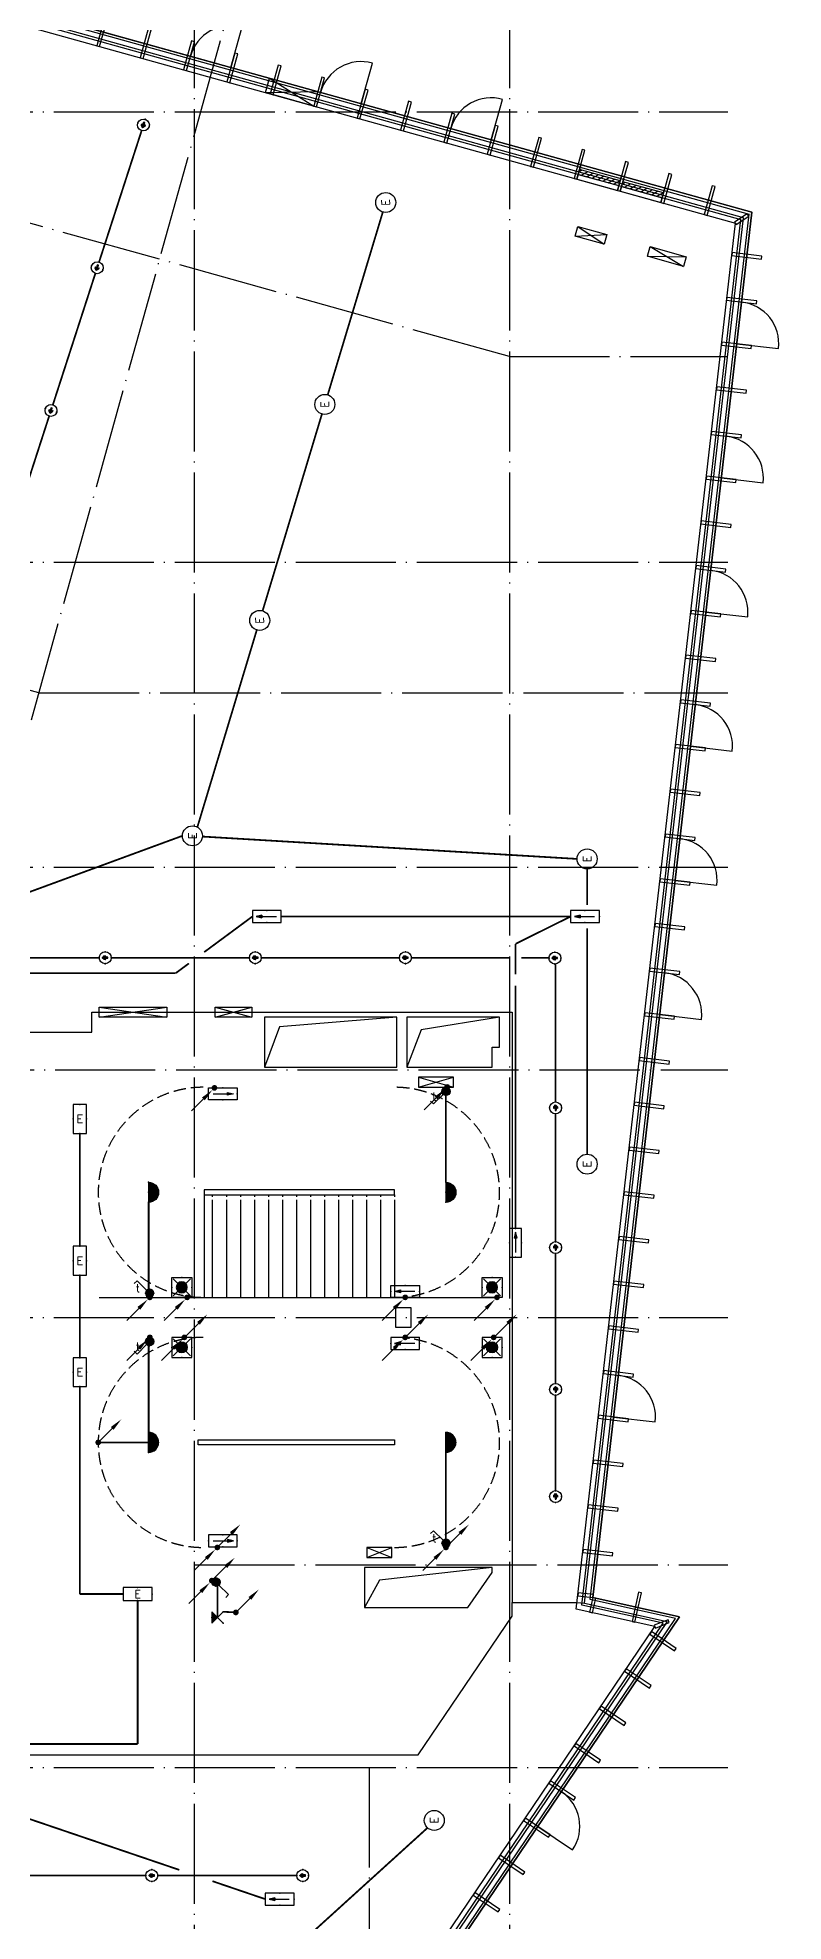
# Model space of a CAD drawing. Extents: x -288892 to 250096, y -100054 to 404668.
# Drawn here: x 106470 to 121370, y 182824 to 220486 of the extents above; entities that cross this region are included whole.
import ezdxf
from ezdxf.enums import TextEntityAlignment as Align
from ezdxf.xclip import XClip

# ---------------------------------------------------------------- set-up
doc = ezdxf.new("R2010")
doc.units = 0
doc.header["$LTSCALE"] = 1000
doc.header["$MEASUREMENT"] = 0
for name, pattern in [('104-14# 核心筒$0$DASH', [0.35, 0.25, -0.1]), ('104-14# 核心筒$0$DOTE', [2.42, 2, -0.2, 0.02, -0.2]), ('DASH', [0.35, 0.25, -0.1])]:
    doc.linetypes.add(name, pattern=pattern)
doc.layers.get('0').update_dxf_attribs({"linetype": 'CONTINUOUS'})
doc.layers.add('104-14# 核心筒$0$04-不打印_辅助线', color=165, linetype='CONTINUOUS', plot=False)
for name, color, linetype in [('104-14# 核心筒$0$A-C_玻璃幕墙', 140, 'CONTINUOUS'), ('104-14# 核心筒$0$A-E_电梯', 171, 'CONTINUOUS'), ('104-14# 核心筒$0$A_AXIS-轴线', 36, '104-14# 核心筒$0$DOTE'), ('104-14# 核心筒$0$DUCT-新风管立管', 3, 'CONTINUOUS'), ('104-14# 核心筒$0$s-colu', 40, 'CONTINUOUS'), ('14#楼幕墙$0$A-C_玻璃幕墙', 140, 'CONTINUOUS'), ('14#楼幕墙$0$A-C_窗', 140, 'CONTINUOUS'), ('EQUIP-照明', 3, 'CONTINUOUS'), ('LWIRE', 4, 'CONTINUOUS'), ('TEL_TEXT', 3, 'CONTINUOUS'), ('WIRE-应急', 2, 'DASH'), ('WIRE-照明', 1, 'CONTINUOUS'), ('X-104 14#平面$0$A-C_玻璃幕墙', 140, 'CONTINUOUS'), ('X-104 14#平面$0$A-C_窗', 140, 'CONTINUOUS'), ('X-104 14#平面$0$A-TECH_暖通', 6, 'CONTINUOUS'), ('X-104 14#平面$0$DUCT-新风管立管', 3, 'CONTINUOUS')]:
    doc.layers.add(name, color=color, linetype=linetype)
doc.layers.add('X-104 14#平面$0$000套内', color=226, linetype='CONTINUOUS', lineweight=30)
doc.styles.add('_TEL_DIM', font='SIMPLEX', dxfattribs={"width": 0.8, "height": 3.5, "bigfont": 'HZTXT'})
doc.styles.get("Standard").update_dxf_attribs({"font": 'gbenor.shx', "bigfont": 'gbcbig.shx'})

# ---------------------------------------------------------------- blocks, each defined once
blk = doc.blocks.new('14#楼幕墙$0$A$C103B1A8E')
blk.add_lwpolyline([(0, 0), (60, 0), (60, 600), (0, 600)], close=True)
blk = doc.blocks.new('14#楼幕墙$0$A$C678332E3')
blk.add_lwpolyline([(0, 0), (60, 0), (60, 300), (0, 300)], close=True)
blk = doc.blocks.new('14#楼幕墙$0$A$C140B3602')
for name, p, rotation in [('14#楼幕墙$0$A$C103B1A8E', (91274, 40092), 163.4518973651107), ('14#楼幕墙$0$A$C103B1A8E', (92136, 39836), 163.4518973651107), ('14#楼幕墙$0$A$C103B1A8E', (92999, 39580), 163.4518973651107), ('14#楼幕墙$0$A$C103B1A8E', (93862, 39323), 163.4518973651107), ('14#楼幕墙$0$A$C103B1A8E', (94724, 39067), 163.4518973651107), ('14#楼幕墙$0$A$C103B1A8E', (95587, 38811), 163.4518973651107), ('14#楼幕墙$0$A$C103B1A8E', (96450, 38554), 163.4518973651107), ('14#楼幕墙$0$A$C103B1A8E', (97313, 38298), 163.4518973651107), ('14#楼幕墙$0$A$C103B1A8E', (98175, 38042), 163.4518973651107), ('14#楼幕墙$0$A$C103B1A8E', (99038, 37785), 163.4518973651107), ('14#楼幕墙$0$A$C103B1A8E', (99901, 37529), 163.4518973651107), ('14#楼幕墙$0$A$C103B1A8E', (100764, 37273), 163.4518973651107), ('14#楼幕墙$0$A$C103B1A8E', (101626, 37016), 163.4518973651107), ('14#楼幕墙$0$A$C103B1A8E', (102489, 36760), 163.4518973651107), ('14#楼幕墙$0$A$C103B1A8E', (103352, 36504), 163.4518973651107), ('14#楼幕墙$0$A$C678332E3', (103729, 35786), 302.9519313582247), ('14#楼幕墙$0$A$C103B1A8E', (104255, 35038), 82.45189736510383), ('14#楼幕墙$0$A$C103B1A8E', (104136, 34146), 82.45189736510383), ('14#楼幕墙$0$A$C103B1A8E', (104018, 33254), 82.45189736510383), ('14#楼幕墙$0$A$C103B1A8E', (103900, 32361), 82.45189736510383), ('14#楼幕墙$0$A$C103B1A8E', (103782, 31469), 82.45189736510383), ('14#楼幕墙$0$A$C103B1A8E', (103664, 30577), 82.45189736510383), ('14#楼幕墙$0$A$C103B1A8E', (103545, 29685), 82.45189736510383), ('14#楼幕墙$0$A$C103B1A8E', (103427, 28793), 82.45189736510383), ('14#楼幕墙$0$A$C103B1A8E', (103309, 27900), 82.45189736510383), ('14#楼幕墙$0$A$C103B1A8E', (103191, 27008), 82.45189736510383), ('14#楼幕墙$0$A$C103B1A8E', (103072, 26116), 82.45189736510383), ('14#楼幕墙$0$A$C103B1A8E', (102954, 25224), 82.45189736510383), ('14#楼幕墙$0$A$C103B1A8E', (102836, 24332), 82.45189736510383), ('14#楼幕墙$0$A$C103B1A8E', (102718, 23439), 82.45189736510383), ('14#楼幕墙$0$A$C103B1A8E', (102600, 22547), 82.45189736510383), ('14#楼幕墙$0$A$C103B1A8E', (102481, 21655), 82.45189736510383), ('14#楼幕墙$0$A$C103B1A8E', (102363, 20763), 82.45189736510383), ('14#楼幕墙$0$A$C103B1A8E', (102245, 19871), 82.45189736510383), ('14#楼幕墙$0$A$C103B1A8E', (102127, 18978), 82.45189736510383), ('14#楼幕墙$0$A$C103B1A8E', (102008, 18086), 82.45189736510383), ('14#楼幕墙$0$A$C103B1A8E', (101890, 17194), 82.45189736510383), ('14#楼幕墙$0$A$C103B1A8E', (101772, 16302), 82.45189736510383), ('14#楼幕墙$0$A$C103B1A8E', (101654, 15410), 82.45189736510383), ('14#楼幕墙$0$A$C103B1A8E', (101536, 14517), 82.45189736510383), ('14#楼幕墙$0$A$C103B1A8E', (101417, 13625), 82.45189736510383), ('14#楼幕墙$0$A$C103B1A8E', (101299, 12733), 82.45189736510383), ('14#楼幕墙$0$A$C103B1A8E', (101181, 11841), 82.45189736510383), ('14#楼幕墙$0$A$C103B1A8E', (101063, 10949), 82.45189736510383), ('14#楼幕墙$0$A$C103B1A8E', (100944, 10056), 82.45189736510383), ('14#楼幕墙$0$A$C103B1A8E', (100826, 9164), 82.45189736510383), ('14#楼幕墙$0$A$C678332E3', (100125, 8440), 262.4518973647068), ('14#楼幕墙$0$A$C678332E3', (100344, 8049), 346.4518973651285), ('14#楼幕墙$0$A$C103B1A8E', (101389, 8415), 166.4518973650342), ('14#楼幕墙$0$A$C103B1A8E', (102031, 7245), 54.95189736508091), ('14#楼幕墙$0$A$C678332E3', (101633, 7764), 290.7018973650939), ('14#楼幕墙$0$A$C103B1A8E', (101515, 6508), 54.95189736508091), ('14#楼幕墙$0$A$C103B1A8E', (100998, 5771), 54.95189736508091), ('14#楼幕墙$0$A$C103B1A8E', (100481, 5035), 54.95189736508091), ('14#楼幕墙$0$A$C103B1A8E', (99964, 4298), 54.95189736508091), ('14#楼幕墙$0$A$C103B1A8E', (99447, 3561), 54.95189736508091), ('14#楼幕墙$0$A$C103B1A8E', (98930, 2824), 54.95189736508091), ('14#楼幕墙$0$A$C103B1A8E', (98414, 2087), 54.95189736508091)]:
    blk.add_blockref(name, p, dxfattribs=dict(rotation=rotation))
blk = doc.blocks.new('14#楼幕墙$0$A$C2CD63A88')
blk.add_lwpolyline([(0, 670), (0, -170)])
blk.add_arc((0, 670), 840, 270, 0)
blk = doc.blocks.new('14#楼幕墙')
at = {"layer": '14#楼幕墙$0$A-C_玻璃幕墙'}
for p, q in [((99427, 222925), (120742, 216995)), ((99462, 222863), (120687, 216958)), ((99566, 222679), (120524, 216848)), ((99636, 222556), (120415, 216774)), ((117508, 189261), (120687, 216958)), ((117563, 189300), (120742, 216995)), ((117234, 189066), (120415, 216774)), ((117344, 189144), (120524, 216848)), ((118802, 188717), (117234, 189066)), ((118967, 188783), (117344, 189144)), ((119215, 188882), (117508, 189261)), ((119297, 188914), (117563, 189300)), ((108911, 174079), (118802, 188717)), ((108961, 173976), (118967, 188783)), ((109037, 173820), (119215, 188882)), ((109062, 173768), (119297, 188914))]:
    blk.add_line(p, q, dxfattribs=at)
blk.add_lwpolyline([(120742, 216995), (99427, 222925), (92266, 197155), (62308, 195791), (62738, 196820), (22065, 195795), (17309, 179208), (53491, 179840), (52927, 177185), (83500, 178466), (82418, 175654), (109062, 173768), (119297, 188914), (117563, 189300)], close=True, dxfattribs=at)
at = {"layer": '14#楼幕墙$0$A-C_玻璃幕墙', "rotation": 1.000000000000248}
blk.add_blockref('14#楼幕墙$0$A$C140B3602', (17309, 179208), dxfattribs=at)
at = {"layer": '14#楼幕墙$0$A-C_窗'}
for p, rotation in [((110512, 220536), 164.4518973650736), ((113113, 219813), 164.4518973650736), ((115714, 219089), 164.4518973650736), ((121106, 214289), 83.45189736509042), ((120798, 211607), 83.45189736509042), ((120490, 208925), 83.45189736509042), ((120182, 206242), 83.45189736509042), ((119874, 203560), 83.45189736509042), ((119566, 200878), 83.45189736509042), ((118643, 192830), 83.45189736509042), ((117019, 184347), 55.95189736508349)]:
    blk.add_blockref('14#楼幕墙$0$A$C2CD63A88', p, dxfattribs=dict(at, rotation=rotation))
blk = doc.blocks.new('104-14# 核心筒')
at = {"layer": '104-14# 核心筒$0$04-不打印_辅助线', "linetype": '104-14# 核心筒$0$DASH'}
for centre, start, end in [((109780, 197400), 90, 270), ((113600, 197400), 270, 90), ((109780, 192400), 90, 270), ((113600, 192400), 270, 90)]:
    blk.add_arc(centre, 2100, start, end, dxfattribs=at)
at = {"layer": '104-14# 核心筒$0$A-C_玻璃幕墙'}
blk.add_lwpolyline([(82418, 175654), (83500, 178466), (52927, 177185), (53491, 179840), (17309, 179208), (22065, 195795), (62738, 196820), (62308, 195791), (92266, 197155), (99427, 222925), (120742, 216995), (117563, 189300), (119297, 188914), (109062, 173768), (82418, 175654)], dxfattribs=at)
at = {"layer": '104-14# 核心筒$0$A-E_电梯'}
for p, q in [((109800, 197350), (113600, 197350)), ((109800, 197350), (109800, 195300)), ((109960, 197350), (109960, 197310)), ((110240, 197350), (110240, 197310)), ((110520, 197350), (110520, 197310)), ((110800, 197350), (110800, 197310)), ((111080, 197350), (111080, 197310)), ((111360, 197350), (111360, 197310)), ((111640, 197350), (111640, 197310)), ((111920, 197350), (111920, 197310)), ((112200, 197350), (112200, 197310)), ((112480, 197350), (112480, 197310)), ((112760, 197350), (112760, 197310)), ((113040, 197350), (113040, 197310)), ((113320, 197350), (113320, 197310)), ((113600, 197350), (113600, 197310)), ((109960, 197250), (109960, 195300)), ((110240, 197250), (110240, 195300)), ((110520, 197250), (110520, 195300)), ((110800, 197250), (110800, 195300)), ((111080, 197250), (111080, 195300)), ((111360, 197250), (111360, 195300)), ((111640, 197250), (111640, 195300)), ((111920, 197250), (111920, 195300)), ((112200, 197250), (112200, 195300)), ((112480, 197250), (112480, 195300)), ((112760, 197250), (112760, 195300)), ((113040, 197250), (113040, 195300)), ((113320, 197250), (113320, 195300)), ((113600, 197250), (113600, 195300)), ((107700, 195300), (115600, 195300)), ((109950, 195300), (113600, 195300))]:
    blk.add_line(p, q, dxfattribs=at)
for points in [[(113600, 197450), (109800, 197450), (109800, 197350), (113600, 197350)], [(113600, 192350), (109680, 192350), (109680, 192450), (113600, 192450)]]:
    blk.add_lwpolyline(points, close=True, dxfattribs=at)
at = {"layer": '104-14# 核心筒$0$A_AXIS-轴线'}
for p, q in [((109600, 228734), (109600, 169655)), ((115900, 228734), (115900, 169655)), ((104400, 199850), (110517, 221836)), ((-9370, 219000), (120260, 219000)), ((115900, 214110), (99510, 218671)), ((-9370, 210000), (120260, 210000)), ((106496, 207385), (97097, 210000)), ((106496, 207385), (120260, 207385)), ((-9370, 203900), (120260, 203900)), ((104400, 199850), (120260, 199850)), ((-9370, 194900), (120260, 194900)), ((109600, 189950), (120260, 189950)), ((-9370, 185900), (120260, 185900)), ((113095, 185900), (113095, 169655))]:
    blk.add_line(p, q, dxfattribs=at)
blk.add_lwpolyline([(115900, 214110), (120260, 214110)], dxfattribs=at)
at = {"layer": '104-14# 核心筒$0$DUCT-新风管立管'}
blk.add_lwpolyline([(115550, 189900), (113000, 189900), (113000, 189100), (115068, 189100), (115550, 189796), (115550, 189900), (113298, 189645), (113000, 189100)], dxfattribs=at)
at = {"layer": '104-14# 核心筒$0$s-colu'}
blk.add_lwpolyline([(113630, 195100), (113930, 195100), (113930, 194700), (113630, 194700)], close=True, dxfattribs=at)
blk = doc.blocks.new('*U1768')
h = blk.add_hatch()
h.set_pattern_fill('ANSI31', color=256, scale=50)
h.set_pattern_definition([(45, (-55312.376, 120006.8), (-56.1266, 56.1266), [])])
h.paths.add_polyline_path([(-840, 100), (0, 100), (0, 200), (-840, 200)])
for points in [[(-840, 0), (0, 0), (0, 300), (-840, 300)], [(-840, 100), (0, 100), (0, 200), (-840, 200)]]:
    blk.add_lwpolyline(points, close=True)
blk = doc.blocks.new('*U1813')
blk.add_lwpolyline([(200, 0), (200, 1350), (0, 1350), (0, 0), (200, 0), (0, 1350), (0, 0), (200, 1350)])
blk = doc.blocks.new('*U1829')
blk.add_lwpolyline([(200, 0), (200, 730), (0, 730), (0, 0), (200, 0), (0, 730), (0, 0), (200, 730)])
blk = doc.blocks.new('*U1802')
blk.add_lwpolyline([(200, 0), (200, 600), (0, 600), (0, 0), (200, 0), (0, 600), (0, 0), (200, 600)])
blk = doc.blocks.new('*U1814')
blk.add_lwpolyline([(200, 0), (200, 750), (0, 750), (0, 0), (200, 0), (0, 750), (0, 0), (200, 750)])
blk = doc.blocks.new('*U1839')
blk.add_lwpolyline([(300, 0), (300, 1000), (0, 1000), (0, 0), (300, 0), (0, 1000), (0, 0), (300, 1000)])
blk = doc.blocks.new('*U1799')
blk.add_lwpolyline([(200, 0), (200, 500), (0, 500), (0, 0), (200, 0), (0, 500), (0, 0), (200, 500)])
blk = doc.blocks.new('*U1840')
blk.add_lwpolyline([(200, 0), (200, 700), (0, 700), (0, 0), (200, 0), (0, 700), (0, 0), (200, 700)])
blk = doc.blocks.new('X-104 14#平面$0$sdfjladfiididid')
at = {"layer": 'X-104 14#平面$0$A-TECH_暖通', "xscale": -1}
for name, p, rotation in [('*U1839', (111023, 219387), 254.4518973650902), ('*U1802', (117210, 216517), 254.4518973650902), ('*U1814', (118655, 216115), 254.4518973650902), ('*U1813', (107700, 200900), 270), ('*U1829', (110020, 200900, 3000), 270)]:
    blk.add_blockref(name, p, dxfattribs=dict(at, rotation=rotation))
at = {"layer": 'X-104 14#平面$0$A-TECH_暖通', "rotation": 270}
for name, p in [('*U1840', (114080, 199700)), ('*U1799', (113050, 190300))]:
    blk.add_blockref(name, p, dxfattribs=at)
blk = doc.blocks.new('X-104 14#平面')
blk.add_lwpolyline([(115068, 189100), (115550, 189796), (115550, 189900), (113000, 189900), (113000, 189100)], close=True)
at = {"layer": 'X-104 14#平面$0$000套内'}
for points in [[(115950, 189400), (115950, 189200), (117249, 189200), (117398, 189183), (120578, 216884), (99531, 222740), (92350, 196898), (92350, 194100), (95650, 194100), (95650, 199600), (104650, 199600), (104650, 200600), (107550, 200600), (107550, 201000), (115950, 201000)], [(84300, 196642), (84300, 186000), (92650, 186000), (92650, 186150), (114074, 186150), (115950, 188926), (115950, 189200), (117249, 189200), (117398, 189183), (119050, 188816), (108987, 173924), (82630, 175789), (83722, 178625), (59650, 177617), (59650, 196592), (62510, 196664), (62078, 195631)]]:
    blk.add_lwpolyline(points, close=True, dxfattribs=at)
at = {"layer": 'X-104 14#平面$0$A-C_玻璃幕墙'}
blk.add_lwpolyline([(82418, 175654), (83500, 178466), (52927, 177185), (53491, 179840), (17309, 179208), (22065, 195795), (62738, 196820), (62308, 195791), (92266, 197155), (99427, 222925), (120742, 216995), (117563, 189300), (119297, 188914), (109062, 173768), (82418, 175654)], dxfattribs=at)
at = {"layer": 'X-104 14#平面$0$DUCT-新风管立管'}
for points in [[(113650, 200900), (111000, 200900), (111000, 199900), (113650, 199900), (113650, 200900), (111302, 200712), (111000, 199900)], [(115700, 200900), (113850, 200900), (113850, 199900), (115550, 199900), (115550, 200300), (115700, 200300), (115700, 200900), (114132, 200650), (113850, 199900)]]:
    blk.add_lwpolyline(points, dxfattribs=at)
ref = blk.add_blockref('104-14# 核心筒', (0, 0))
XClip(ref).set_block_clipping_path([(-38664.3623821461, -25500), (139216.5485069363, 330900)])
for name in ['14#楼幕墙', 'X-104 14#平面$0$sdfjladfiididid']:
    blk.add_blockref(name, (0, 0))
at = {"layer": 'X-104 14#平面$0$A-C_窗', "rotation": 344.4518973650826}
for p in [(118055, 217431), (118922, 217189)]:
    blk.add_blockref('*U1768', p, dxfattribs=at)
blk = doc.blocks.new('$equip_U$00000189(HT0843)')
at = {"color": 2}
for p, q in [((-0.72, 0.66), (-0.72, 0)), ((0.72, 0.66), (-0.72, 0.66)), ((-0.72, 0), (0.72, 0)), ((0.72, 0), (0.72, 0.66))]:
    blk.add_line(p, q, dxfattribs=at)
at = {"color": 2, "const_width": 0.0125}
for points in [[(0.72, 0.66), (0.72, 0.66), (-0.72, 0.66)], [(-0.72, 0.66), (-0.72, 0)], [(-0.72, 0), (0.72, 0)], [(0.72, 0), (0.72, 0.66)]]:
    blk.add_lwpolyline(points, dxfattribs=at)
at = {"color": 2}
blk.add_lwpolyline([(-0.72, 0.66), (-0.72, 0)], dxfattribs=at)
for p in [(-0.72, 0.33), (0, 0.66), (0, 0), (0.72, 0.33)]:
    blk.add_point(p)
at = {"color": 7, "style": '_TEL_DIM'}
blk.add_attdef('$TEXT$', text='', height=0.4, dxfattribs=at).set_placement((0, 0.33), align=Align.MIDDLE_CENTER)
at = {"color": 7, "style": '_TEL_DIM', "flags": 1}
blk.add_attdef('A', text='', height=0.000025, dxfattribs=at).set_placement((0, 0), align=Align.MIDDLE_CENTER)
blk = doc.blocks.new('$equip$00001838')
blk.add_circle((0, 0), 0.5)
at = {"color": 7, "style": '_TEL_DIM'}
blk.add_attdef('$TEXT$', text='', height=0.4, dxfattribs=at).set_placement((0, 0), align=Align.MIDDLE_CENTER)
at = {"color": 7, "style": '_TEL_DIM', "flags": 1}
blk.add_attdef('A', text='', height=0.00002, dxfattribs=at).set_placement((0, 0), align=Align.MIDDLE_CENTER)
blk = doc.blocks.new('$equip$00002541')
blk.add_hatch(color=256).paths.add_polyline_path([(-0.24, 0.372), (-0.528, 0.3), (-0.24, 0.228)])
for p, q in [((-0.72, 0.6), (-0.72, 0)), ((0.72, 0.6), (-0.72, 0.6)), ((-0.72, 0), (0.72, 0)), ((-0.24, 0.372), (-0.528, 0.3)), ((-0.528, 0.3), (-0.24, 0.228)), ((-0.24, 0.372), (-0.24, 0.228)), ((0.72, 0), (0.72, 0.6))]:
    blk.add_line(p, q)
at = {"color": 7}
blk.add_line((-0.48, 0.3), (0.48, 0.3), dxfattribs=at)
at = {"const_width": 0.02}
blk.add_lwpolyline([(-0.72, 0.6), (-0.72, 0), (0.72, 0), (0.72, 0.6), (-0.72, 0.6), (-0.72, 0)], dxfattribs=at)
for p in [(-0.72, 0.3), (0, 0.6), (0, 0), (0.72, 0.3)]:
    blk.add_point(p)
at = {"color": 7, "style": '_TEL_DIM', "flags": 1}
blk.add_attdef('A', text='', height=0.00002, dxfattribs=at).set_placement((0, 0), align=Align.MIDDLE_CENTER)
blk = doc.blocks.new('$equip$00002540')
blk.add_hatch(color=256).paths.add_polyline_path([(0.24, 0.372), (0.24, 0.228), (0.528, 0.3)])
for p, q in [((-0.72, 0.6), (-0.72, 0)), ((0.72, 0.6), (-0.72, 0.6)), ((-0.72, 0), (0.72, 0)), ((0.24, 0.372), (0.24, 0.228)), ((0.528, 0.3), (0.24, 0.372)), ((0.24, 0.228), (0.528, 0.3)), ((0.72, 0), (0.72, 0.6))]:
    blk.add_line(p, q)
at = {"color": 7}
blk.add_line((-0.48, 0.3), (0.48, 0.3), dxfattribs=at)
at = {"const_width": 0.02}
blk.add_lwpolyline([(-0.72, 0.6), (-0.72, 0), (0.72, 0), (0.72, 0.6), (-0.72, 0.6), (-0.72, 0)], dxfattribs=at)
for p in [(-0.72, 0.3), (0, 0.6), (0, 0), (0.72, 0.3)]:
    blk.add_point(p)
at = {"color": 7, "style": '_TEL_DIM', "flags": 1}
blk.add_attdef('A', text='', height=0.00002, dxfattribs=at).set_placement((0, 0), align=Align.MIDDLE_CENTER)
blk = doc.blocks.new('$equip$00001168')
blk.add_line((-0.5, 0), (0.5, 0))
blk.add_arc((0, 0), 0.5, 180, 0)
for p in [(-0.5, 0), (0, 0), (0.5, 0), (0, -0.5)]:
    blk.add_point(p)
for points in [[(0.433, -0.25), (-0.433, -0.25), (0.5, 0), (-0.5, 0)], [(0.25, -0.433), (-0.25, -0.433), (0.433, -0.25), (-0.433, -0.25)], [(0, -0.5), (0, -0.5), (0.25, -0.433), (-0.25, -0.433)]]:
    blk.add_solid(points)
at = {"flags": 9}
blk.add_attdef('A', (0, 0), '', height=0.00002, dxfattribs=at)
blk = doc.blocks.new('$equip$00001822')
for p, q in [((0.147, 0.356), (0.625, 0.833)), ((0.625, 0.833), (0.766, 0.692))]:
    blk.add_line(p, q)
blk.add_circle((0, 0.208), 0.208)
for p in [(-0.208, 0.208), (-0.015, 0.001), (0, 0.417), (0.208, 0.208)]:
    blk.add_point(p)
for points in [[(-0.18, 0.313), (0.18, 0.313), (-0.208, 0.208), (0.208, 0.208)], [(-0.18, 0.104), (0.18, 0.104), (-0.208, 0.208), (0.208, 0.208)], [(-0.104, 0.389), (0.104, 0.389), (-0.18, 0.313), (0.18, 0.313)], [(-0.104, 0.028), (0.104, 0.028), (-0.18, 0.104), (0.18, 0.104)], [(0, 0.417), (0, 0.417), (-0.104, 0.389), (0.104, 0.389)], [(0, 0), (0, 0), (-0.104, 0.028), (0.104, 0.028)]]:
    blk.add_solid(points)
at = {"color": 7, "style": '_TEL_DIM'}
blk.add_attdef('$TEXT$', text='', height=0.4, dxfattribs=at).set_placement((0.581, 0.465), align=Align.MIDDLE_CENTER)
at = {"color": 7, "style": '_TEL_DIM', "flags": 1}
blk.add_attdef('A', text='', height=0.00002, dxfattribs=at).set_placement((0, 0), align=Align.MIDDLE_CENTER)
blk = doc.blocks.new('$equip$00002604')
blk.add_hatch(color=256).paths.add_polyline_path([(0.275, 0.5, 1), (-0.274, 0.5, 1)])
for p, q in [((-0.429, 0.929), (-0.194, 0.694)), ((-0.429, 0.071), (-0.194, 0.306)), ((0.194, 0.694), (0.429, 0.929)), ((0.194, 0.306), (0.429, 0.071))]:
    blk.add_line(p, q)
at = {"const_width": 0.02}
blk.add_lwpolyline([(-0.5, 1), (-0.5, 0), (0.5, 0), (0.5, 1), (-0.5, 1), (-0.5, 0)], dxfattribs=at)
blk.add_lwpolyline([(-0.5, 1), (-0.5, 0), (0.5, 0), (0.5, 1)], close=True)
blk.add_circle((0, 0.5), 0.275)
for p in [(0, 1), (-0.5, 0.5), (0, 0), (0.5, 0.5)]:
    blk.add_point(p)
at = {"color": 7, "style": '_TEL_DIM', "flags": 1}
blk.add_attdef('A', text='', height=0.000025, dxfattribs=at).set_placement((0, 0), align=Align.MIDDLE_CENTER)
blk = doc.blocks.new('$equip_U$00000292(HT0843)')
for p in [(0, 1), (-0.5, 0.5), (0.5, 0.5)]:
    blk.add_point(p)
blk.add_blockref('$equip$00002604', (0, 0))
at = {"color": 7, "style": '_TEL_DIM', "flags": 1}
for tag in ['A', 'REMARK']:
    blk.add_attdef(tag, text='', height=0.000025, dxfattribs=at).set_placement((0, 0), align=Align.MIDDLE_CENTER)
blk = doc.blocks.new('$TelecSys$00000081')
for p, q in [((0.104, 0.104), (0.104, 0.104)), ((-1.15, -1.15), (-0.55, -0.55)), ((-0.104, -0.104), (-0.104, -0.104))]:
    blk.add_line(p, q)
at = {"const_width": 0.142}
blk.add_lwpolyline([(0.071, 0, 1), (-0.071, 0, 1)], format="xyb", close=True, dxfattribs=at)
blk.add_solid([(-0.62, -0.48), (-0.48, -0.62), (-0.1, -0.1)])
at = {"width": 0.8, "flags": 9}
blk.add_attdef('A', (0, 0), '', height=0.00002, rotation=180, dxfattribs=at)
blk = doc.blocks.new('$TelecSys$00000079')
for p, q in [((0.7, 0.7), (0, 0)), ((0.104, 0.104), (0.104, 0.104)), ((-0.104, -0.104), (-0.104, -0.104))]:
    blk.add_line(p, q)
at = {"const_width": 0.142}
blk.add_lwpolyline([(-0.071, 0, 1), (0.071, 0, 1)], format="xyb", close=True, dxfattribs=at)
blk.add_solid([(0.63, 0.77), (0.77, 0.63), (1.15, 1.15)])
at = {"width": 0.8, "flags": 9}
blk.add_attdef('A', (0, 0), '', height=0.00002, dxfattribs=at)
blk = doc.blocks.new('$equip$00001154')
for p, q in [((0, 0.283), (0, -0.283)), ((0, 0.283), (0.566, -0.283)), ((0.566, 0.283), (0, -0.283))]:
    blk.add_line(p, q)
for p in [(0, 0.004), (0.283, 0), (0.566, 0.283), (0.566, -0.283)]:
    blk.add_point(p)
blk.add_solid([(0, -0.283), (0.283, 0), (0, 0.283)])
at = {"layer": 'TEL_TEXT', "style": '_TEL_DIM', "flags": 1}
blk.add_attdef('A', text='', height=0.00002, dxfattribs=at).set_placement((0, 0), align=Align.MIDDLE_CENTER)
blk = doc.blocks.new('$equip$00001962')
for p, q in [((0.147, 0.356), (0.625, 0.833)), ((0.625, 0.833), (0.766, 0.692))]:
    blk.add_line(p, q)
blk.add_circle((0, 0.208), 0.208)
for p in [(-0.208, 0.208), (0, 0.417), (0, 0), (0.208, 0.208)]:
    blk.add_point(p)
for points in [[(-0.18, 0.313), (0.18, 0.313), (-0.208, 0.208), (0.208, 0.208)], [(-0.18, 0.104), (0.18, 0.104), (-0.208, 0.208), (0.208, 0.208)], [(-0.104, 0.389), (0.104, 0.389), (-0.18, 0.313), (0.18, 0.313)], [(-0.104, 0.028), (0.104, 0.028), (-0.18, 0.104), (0.18, 0.104)], [(0, 0.417), (0, 0.417), (-0.104, 0.389), (0.104, 0.389)], [(0, 0), (0, 0), (-0.104, 0.028), (0.104, 0.028)]]:
    blk.add_solid(points)
at = {"layer": 'TEL_TEXT', "style": '_TEL_DIM', "flags": 1}
blk.add_attdef('A', text='', height=0.00002, dxfattribs=at).set_placement((0, 0), align=Align.MIDDLE_CENTER)
blk = doc.blocks.new('$equip_U$00000283(晏大钊)')
at = {"color": 3}
for p, q in [((-0.07, 0.05), (-0.27, 0.05)), ((-0.27, 0.05), (-0.27, 0.05)), ((-0.26, 0.05), (-0.27, 0.04)), ((-0.25, 0.05), (-0.27, 0.03)), ((-0.24, 0.05), (-0.27, 0.02)), ((-0.23, 0.05), (-0.27, 0.01)), ((-0.22, 0.05), (-0.27, 0)), ((-0.2, 0.05), (-0.27, -0.01)), ((-0.19, 0.05), (-0.27, -0.03)), ((-0.18, 0.05), (-0.27, -0.04)), ((-0.17, 0.05), (-0.27, -0.05)), ((-0.16, 0.05), (-0.27, -0.06)), ((-0.27, 0.05), (-0.27, 0.05)), ((-0.26, 0.05), (-0.27, 0.04)), ((-0.25, 0.05), (-0.27, 0.03)), ((-0.24, 0.05), (-0.27, 0.02)), ((-0.23, 0.05), (-0.27, 0.01)), ((-0.22, 0.05), (-0.27, 0)), ((-0.2, 0.05), (-0.27, -0.01)), ((-0.19, 0.05), (-0.27, -0.03)), ((-0.18, 0.05), (-0.27, -0.04)), ((-0.17, 0.05), (-0.27, -0.05)), ((-0.16, 0.05), (-0.27, -0.06)), ((-0.15, 0.05), (-0.26, -0.06)), ((-0.15, 0.05), (-0.26, -0.06)), ((-0.14, 0.05), (-0.25, -0.06)), ((-0.14, 0.05), (-0.25, -0.06)), ((-0.13, 0.05), (-0.24, -0.06)), ((-0.13, 0.05), (-0.24, -0.06)), ((-0.11, 0.05), (-0.23, -0.06)), ((-0.11, 0.05), (-0.23, -0.06)), ((-0.1, 0.05), (-0.22, -0.06)), ((-0.1, 0.05), (-0.22, -0.06)), ((-0.09, 0.05), (-0.21, -0.06)), ((-0.09, 0.05), (-0.21, -0.06)), ((-0.08, 0.05), (-0.2, -0.06)), ((-0.08, 0.05), (-0.2, -0.06)), ((-0.07, 0.05), (-0.18, -0.06)), ((-0.07, 0.05), (-0.18, -0.06)), ((-0.06, 0.05), (-0.17, -0.06)), ((-0.06, 0.05), (-0.17, -0.06)), ((-0.05, 0.05), (-0.16, -0.06)), ((-0.05, 0.05), (-0.16, -0.06)), ((-0.04, 0.05), (-0.15, -0.06)), ((-0.04, 0.05), (-0.15, -0.06)), ((-0.02, 0.05), (-0.14, -0.06)), ((-0.02, 0.05), (-0.14, -0.06)), ((-0.01, 0.05), (-0.13, -0.06)), ((-0.01, 0.05), (-0.13, -0.06)), ((0, 0.05), (-0.12, -0.06)), ((0, 0.05), (-0.12, -0.06)), ((0.01, 0.05), (-0.11, -0.06)), ((0.01, 0.05), (-0.11, -0.06)), ((0.02, 0.05), (-0.09, -0.06)), ((0.02, 0.05), (-0.09, -0.06)), ((0.03, 0.05), (-0.08, -0.06)), ((0.03, 0.05), (-0.08, -0.06)), ((0.04, 0.05), (-0.07, -0.06)), ((0.04, 0.05), (-0.07, -0.06)), ((0.05, 0.05), (-0.06, -0.06)), ((0.05, 0.05), (-0.06, -0.06)), ((-0.04, 0.17), (-0.05, 0.16)), ((-0.04, 0.17), (-0.05, 0.16)), ((0.07, 0.05), (-0.05, -0.06)), ((0.07, 0.05), (-0.05, -0.06)), ((-0.03, 0.17), (-0.04, 0.16)), ((-0.02, 0.17), (-0.04, 0.15)), ((-0.03, 0.17), (-0.04, 0.16)), ((-0.02, 0.17), (-0.04, 0.15)), ((0.15, 0.13), (-0.04, -0.06)), ((0.15, 0.13), (-0.04, -0.06)), ((0.21, 0.08), (-0.04, -0.18)), ((0.17, 0.03), (-0.04, -0.18)), ((-0.01, 0.17), (-0.03, 0.15)), ((0, 0.17), (-0.03, 0.14)), ((-0.01, 0.17), (-0.03, 0.15)), ((0, 0.17), (-0.03, 0.14)), ((0.16, 0.13), (-0.03, -0.06)), ((0.16, 0.13), (-0.03, -0.06)), ((0.22, 0.07), (-0.03, -0.18)), ((0.17, 0.02), (-0.03, -0.18)), ((0.01, 0.17), (-0.02, 0.14)), ((0.01, 0.17), (-0.02, 0.14)), ((0.17, 0.12), (-0.02, -0.06)), ((0.17, 0.12), (-0.02, -0.06)), ((0.22, 0.07), (-0.02, -0.18)), ((0.17, 0.01), (-0.02, -0.18)), ((0.02, 0.17), (-0.01, 0.13)), ((0.03, 0.17), (-0.01, 0.13)), ((0.02, 0.17), (-0.01, 0.13)), ((0.03, 0.17), (-0.01, 0.13)), ((0.23, 0.06), (-0.01, -0.18)), ((0.05, 0.17), (0, 0.12)), ((0.06, 0.17), (0, 0.12)), ((0.05, 0.17), (0, 0.12)), ((0.06, 0.17), (0, 0.12)), ((0.17, 0.11), (0, -0.06)), ((0.17, 0.11), (0, -0.06)), ((0.24, 0.06), (0, -0.18)), ((0.07, 0.17), (0.01, 0.11)), ((0.07, 0.17), (0.01, 0.11)), ((0.18, 0.11), (0.01, -0.06)), ((0.18, 0.11), (0.01, -0.06)), ((0.08, 0.17), (0.02, 0.1)), ((0.09, 0.17), (0.02, 0.1)), ((0.08, 0.17), (0.02, 0.1)), ((0.09, 0.17), (0.02, 0.1)), ((0.18, 0.1), (0.02, -0.06)), ((0.18, 0.1), (0.02, -0.06)), ((0.24, 0.05), (0.02, -0.18)), ((0.1, 0.17), (0.03, 0.09)), ((0.11, 0.17), (0.03, 0.09)), ((0.1, 0.17), (0.03, 0.09)), ((0.11, 0.17), (0.03, 0.09)), ((0.19, 0.1), (0.03, -0.06)), ((0.19, 0.1), (0.03, -0.06)), ((0.25, 0.05), (0.03, -0.18)), ((0.12, 0.16), (0.04, 0.08)), ((0.12, 0.16), (0.04, 0.08)), ((0.19, 0.09), (0.04, -0.06)), ((0.19, 0.09), (0.04, -0.06)), ((0.25, 0.04), (0.04, -0.18)), ((0.12, 0.16), (0.05, 0.08)), ((0.12, 0.16), (0.05, 0.08)), ((0.13, 0.15), (0.05, 0.07)), ((0.13, 0.15), (0.05, 0.07)), ((0.2, 0.09), (0.05, -0.06)), ((0.2, 0.09), (0.05, -0.06)), ((0.26, 0.03), (0.05, -0.18)), ((0.14, 0.15), (0.06, 0.07)), ((0.14, 0.15), (0.06, 0.07)), ((0.14, 0.14), (0.06, 0.06)), ((0.14, 0.14), (0.06, 0.06)), ((0.21, 0.08), (0.06, -0.06)), ((0.16, 0.04), (0.06, -0.06)), ((0.27, 0.03), (0.06, -0.18)), ((0.15, 0.14), (0.07, 0.06)), ((0.15, 0.14), (0.07, 0.06)), ((0.27, 0.02), (0.07, -0.18)), ((0.28, 0.02), (0.08, -0.18)), ((0.28, 0.01), (0.09, -0.18)), ((0.28, 0.01), (0.09, -0.18)), ((0.29, 0.01), (0.1, -0.18)), ((0.29, 0.01), (0.1, -0.18)), ((0.3, 0), (0.16, -0.13)), ((0.3, 0), (0.16, -0.13)), ((0.21, 0.08), (0.17, 0.04)), ((0.21, 0.08), (0.18, 0.04)), ((0.22, 0.07), (0.19, 0.04)), ((0.22, 0.07), (0.2, 0.04)), ((0.23, 0.06), (0.21, 0.04)), ((0.24, 0.06), (0.21, 0.03)), ((0.24, 0.05), (0.21, 0.02)), ((0.25, 0.05), (0.21, 0.01)), ((0.25, 0.04), (0.21, 0)), ((0.26, 0.03), (0.21, -0.01)), ((0.27, 0.03), (0.21, -0.02)), ((0.27, 0.02), (0.21, -0.03)), ((0.28, 0.02), (0.21, -0.05)), ((-0.03, -0.15), (-0.05, -0.18)), ((-0.03, -0.15), (-0.05, -0.18)), ((0.17, 0), (-0.01, -0.18)), ((0.17, -0.01), (0, -0.18)), ((0.17, -0.03), (0.02, -0.18)), ((0.17, -0.04), (0.03, -0.18)), ((0.17, -0.05), (0.04, -0.18)), ((0.17, -0.05), (0.05, -0.18)), ((0.18, -0.05), (0.06, -0.18)), ((0.19, -0.05), (0.07, -0.18)), ((0.2, -0.05), (0.08, -0.18)), ((0.3, 0), (0.27, -0.03)), ((0.3, 0), (0.27, -0.03))]:
    blk.add_line(p, q, dxfattribs=at)
at = {"color": 3, "linetype": 'ByBlock', "ltscale": 5}
for p, q in [((-0.27, 0.05), (-0.27, -0.06)), ((0.07, 0.05), (-0.27, 0.05)), ((0.07, 0.05), (-0.06, 0.17)), ((-0.06, 0.17), (0.11, 0.17)), ((0.07, 0.05), (0.07, 0.05)), ((0.11, 0.17), (0.3, 0)), ((-0.27, -0.06), (0.07, -0.06)), ((-0.06, -0.18), (0.07, -0.06)), ((0.11, -0.18), (-0.06, -0.18)), ((0.07, -0.06), (0.07, -0.06)), ((0.3, 0), (0.11, -0.18))]:
    blk.add_line(p, q, dxfattribs=at)
at = {"color": 3}
blk.add_circle((0, 0), 0.595, dxfattribs=at)
for p in [(-0.59, 0), (0, 0.59), (0.59, 0), (0, -0.59)]:
    blk.add_point(p)
at = {"color": 7, "style": '_TEL_DIM', "flags": 1}
for tag in ['A', 'REMARK']:
    blk.add_attdef(tag, text='', height=0.000025, dxfattribs=at).set_placement((0, 0), align=Align.MIDDLE_CENTER)
blk = doc.blocks.new('$equip_U$00000284(晏大钊)')
for p in [(-0.298, 0), (0, 0.298), (0.298, 0), (0, -0.298)]:
    blk.add_point(p)
at = {"xscale": 0.5, "yscale": 0.5, "zscale": 0.5}
blk.add_blockref('$equip_U$00000283(晏大钊)', (0, 0), dxfattribs=at)
at = {"color": 7, "style": '_TEL_DIM', "flags": 1}
for tag in ['A', 'REMARK']:
    blk.add_attdef(tag, text='', height=0.0000125, dxfattribs=at).set_placement((0, 0), align=Align.MIDDLE_CENTER)
blk = doc.blocks.new('$equip_U$00000302(HT0843)')
for p in [(-0.298, 0), (0, 0.298), (0.298, 0), (0, -0.298)]:
    blk.add_point(p)
at = {"rotation": 180}
blk.add_blockref('$equip_U$00000284(晏大钊)', (0, 0), dxfattribs=at)
at = {"color": 7, "style": '_TEL_DIM', "flags": 1}
for tag in ['A', 'REMARK']:
    blk.add_attdef(tag, text='', height=0.0000125, dxfattribs=at).set_placement((0, 0), align=Align.MIDDLE_CENTER)

msp = doc.modelspace()

# ---------------------------------------------------------------- linework, layer by layer
at = {"layer": 'WIRE-应急', "linetype": 'DASH', "const_width": 35}
for points in [[(107696, 215999), (108547, 218627)], [(112266, 213345), (113367, 216999)], [(106773, 213145), (107623, 215773)], [(105849, 210291), (106699, 212918)], [(110965, 209027), (112151, 212962)], [(109661, 204702), (110849, 208644)], [(103520, 202380), (109362, 204528)], [(109762, 204513), (117250, 204066)], [(117450, 203146), (117450, 203866)], [(109797, 202202), (110760, 202914)], [(111336, 202914), (117118, 202914)], [(116020, 202367), (117118, 202914)], [(117450, 198163), (117450, 202681)], [(116020, 201759), (116020, 202367)], [(107700, 202090), (106304, 202090)], [(107938, 202090), (110700, 202090)], [(109230, 201783), (109492, 201977)], [(110938, 202090), (113700, 202090)], [(113938, 202090), (115907, 202090)], [(116132, 202090), (116689, 202090)], [(116819, 201977), (116819, 199207)], [(106279, 201783), (109230, 201783)], [(116020, 196677), (116020, 201534)], [(116819, 198969), (116819, 196414)], [(107312, 196321), (107312, 198579)], [(116819, 196176), (116819, 193578)], [(107312, 195745), (107312, 194093)], [(107312, 193517), (107312, 189368)], [(116819, 191435), (116819, 193340)], [(110063, 188900), (110063, 189529)], [(108180, 189368), (107312, 189368)], [(108468, 189236), (108468, 186370)], [(110176, 189013), (110458, 189000)], [(101434, 186370), (108468, 186370)], [(103237, 185914), (109301, 183852)], [(111563, 182244), (114261, 184694)], [(105897, 183739), (108631, 183739)], [(108869, 183739), (111647, 183739)], [(109963, 183627), (111018, 183268)]]:
    msp.add_lwpolyline(points, dxfattribs=at)
at = {"layer": 'WIRE-照明', "linetype": 'Continuous', "const_width": 35}
for points in [[(114628, 197600), (114628, 199335)], [(108687, 197200), (108687, 195465)], [(108687, 192600), (108687, 194335)], [(107680, 192400), (108687, 192400)], [(114628, 192200), (114628, 190465)]]:
    msp.add_lwpolyline(points, dxfattribs=at)

# ---------------------------------------------------------------- block references
msp.add_blockref('X-104 14#平面', (0, 0))
at = {"layer": 'EQUIP-照明', "yscale": 400, "zscale": 400}
for name, p, xscale, rotation in [('$equip_U$00000302(HT0843)', (108583, 218740), 400, 72.06751126632818), ('$equip_U$00000302(HT0843)', (107660, 215886), 400, 72.06751126632818), ('$equip_U$00000302(HT0843)', (106736, 213032), 400, 72.06751126632818), ('$equip$00002540', (110170, 199488), -400, 180), ('$equip_U$00000302(HT0843)', (116819, 199088), 400, 270), ('$equip$00001168', (108687, 197400), -400, 90), ('$equip$00001168', (114628, 197400), -400, 90), ('$equip$00002541', (115900, 196389), 400, 270), ('$equip_U$00000302(HT0843)', (116819, 196295), 400, 270), ('$equip_U$00000292(HT0843)', (109350, 194500), 400, 180), ('$equip$00002540', (113815, 194500), 400, 180), ('$equip_U$00000292(HT0843)', (115550, 194500), 400, 180), ('$equip_U$00000302(HT0843)', (116819, 193459), 400, 270), ('$equip$00001168', (108687, 192400), 400, 90), ('$equip$00001168', (114628, 192400), 400, 90), ('$equip_U$00000302(HT0843)', (116819, 191316), 400, 270), ('$equip$00001962', (109950, 189607), 400, 270)]:
    msp.add_blockref(name, p, dxfattribs=dict(at, xscale=xscale, rotation=rotation))
at = {"layer": 'EQUIP-照明'}
for p, xscale, yscale, zscale, rotation in [((113425, 217191), 399.9999999999999, 399.9999999999999, 399.9999999999999, 92.10017491340245), ((112208, 213153), 399.9999999999999, 399.9999999999999, 399.9999999999999, 92.10017491340245), ((110907, 208835), 399.9999999999999, 399.9999999999999, 399.9999999999999, 92.10017491340245), ((109562, 204528), 400, 400, 400, 90), ((117450, 204066), 400, 400, 400, 90), ((117450, 197963), 400, 400, 400, 90), ((114395, 184842), 400, 400, 400, 90)]:
    msp.add_blockref('$equip$00001838', p, dxfattribs=dict(at, xscale=xscale, yscale=yscale, zscale=zscale, rotation=rotation)).add_auto_attribs({'$TEXT$': 'E'})
at = {"layer": 'EQUIP-照明', "yscale": 400, "zscale": 400}
for name, p, xscale in [('$equip$00002541', (111048, 202794), 400), ('$equip$00002541', (117406, 202794), 400), ('$equip_U$00000302(HT0843)', (107819, 202090), 400), ('$equip_U$00000302(HT0843)', (110819, 202090), 400), ('$equip_U$00000302(HT0843)', (113819, 202090), 400), ('$equip_U$00000302(HT0843)', (116807, 202083), 400), ('$equip_U$00000292(HT0843)', (109350, 195300), -400), ('$equip$00002540', (113815, 195300), -400), ('$equip_U$00000292(HT0843)', (115550, 195300), -400), ('$equip$00002540', (110170, 190312), 400), ('$equip$00001154', (109950, 188900), 400), ('$equip_U$00000302(HT0843)', (108750, 183739), 400), ('$equip_U$00000302(HT0843)', (111766, 183739), 400), ('$equip$00002541', (111306, 183148), 400)]:
    msp.add_blockref(name, p, dxfattribs=dict(at, xscale=xscale))
at = {"layer": 'EQUIP-照明'}
ref = msp.add_blockref('$equip$00001822', (114629, 199500), dxfattribs=dict(at, xscale=400, yscale=400, zscale=400, rotation=180))
ref.add_attrib('$TEXT$', 't', dxfattribs={"layer": '0', "color": 7, "height": 160, "style": '_TEL_DIM'}).set_placement((114396, 199314), align=Align.MIDDLE_CENTER)
ref = msp.add_blockref('$equip_U$00000189(HT0843)', (107444, 198867), dxfattribs=dict(at, xscale=400, yscale=400, zscale=400, rotation=90))
ref.add_attrib('$TEXT$', 'E', dxfattribs={"layer": '0', "color": 7, "height": 160, "style": '_TEL_DIM'}).set_placement((107312, 198867), align=Align.MIDDLE_CENTER)
ref = msp.add_blockref('$equip_U$00000189(HT0843)', (107444, 196033), dxfattribs=dict(at, xscale=400, yscale=400, zscale=400, rotation=90))
ref.add_attrib('$TEXT$', 'E', dxfattribs={"layer": '0', "color": 7, "height": 160, "style": '_TEL_DIM'}).set_placement((107312, 196033), align=Align.MIDDLE_CENTER)
ref = msp.add_blockref('$equip$00001822', (108705, 195300), dxfattribs=dict(at, xscale=-400, yscale=400, zscale=400))
ref.add_attrib('$TEXT$', 't', dxfattribs={"layer": '0', "color": 7, "height": 160, "style": '_TEL_DIM'}).set_placement((108473, 195486), align=Align.MIDDLE_CENTER)
ref = msp.add_blockref('$equip$00001822', (108705, 194500), dxfattribs=dict(at, xscale=400, yscale=400, zscale=400, rotation=180))
ref.add_attrib('$TEXT$', 't', dxfattribs={"layer": '0', "color": 7, "height": 160, "style": '_TEL_DIM'}).set_placement((108473, 194314), align=Align.MIDDLE_CENTER)
ref = msp.add_blockref('$equip_U$00000189(HT0843)', (107444, 193805), dxfattribs=dict(at, xscale=400, yscale=400, zscale=400, rotation=90))
ref.add_attrib('$TEXT$', 'E', dxfattribs={"layer": '0', "color": 7, "height": 160, "style": '_TEL_DIM'}).set_placement((107312, 193805), align=Align.MIDDLE_CENTER)
ref = msp.add_blockref('$equip$00001822', (114629, 190300), dxfattribs=dict(at, xscale=-400, yscale=400, zscale=400))
ref.add_attrib('$TEXT$', 't', dxfattribs={"layer": '0', "color": 7, "height": 160, "style": '_TEL_DIM'}).set_placement((114396, 190486), align=Align.MIDDLE_CENTER)
ref = msp.add_blockref('$equip_U$00000189(HT0843)', (108468, 189500), dxfattribs=dict(at, xscale=400, yscale=400, zscale=400, rotation=180))
ref.add_attrib('$TEXT$', 'E', dxfattribs={"layer": '0', "color": 7, "height": 160, "style": '_TEL_DIM'}).set_placement((108468, 189368), align=Align.MIDDLE_CENTER)
at = {"layer": 'LWIRE', "xscale": 400, "yscale": 400, "zscale": 400}
for name, p in [('$TelecSys$00000081', (110002, 199488)), ('$TelecSys$00000081', (114653, 199506)), ('$TelecSys$00000081', (108711, 195300)), ('$TelecSys$00000081', (109458, 195300)), ('$TelecSys$00000081', (113815, 195300)), ('$TelecSys$00000081', (115650, 195300)), ('$TelecSys$00000079', (109402, 194500)), ('$TelecSys$00000079', (113815, 194500)), ('$TelecSys$00000079', (115583, 194500)), ('$TelecSys$00000081', (108711, 194500)), ('$TelecSys$00000081', (109402, 194500)), ('$TelecSys$00000081', (113815, 194500)), ('$TelecSys$00000081', (115583, 194500)), ('$TelecSys$00000079', (107680, 192400)), ('$TelecSys$00000079', (110060, 190300)), ('$TelecSys$00000079', (114629, 190300)), ('$TelecSys$00000081', (110060, 190300)), ('$TelecSys$00000081', (114629, 190300)), ('$TelecSys$00000079', (109950, 189636)), ('$TelecSys$00000081', (109950, 189636)), ('$TelecSys$00000079', (110430, 189000))]:
    msp.add_blockref(name, p, dxfattribs=at)

doc.saveas('drawing.dxf')
